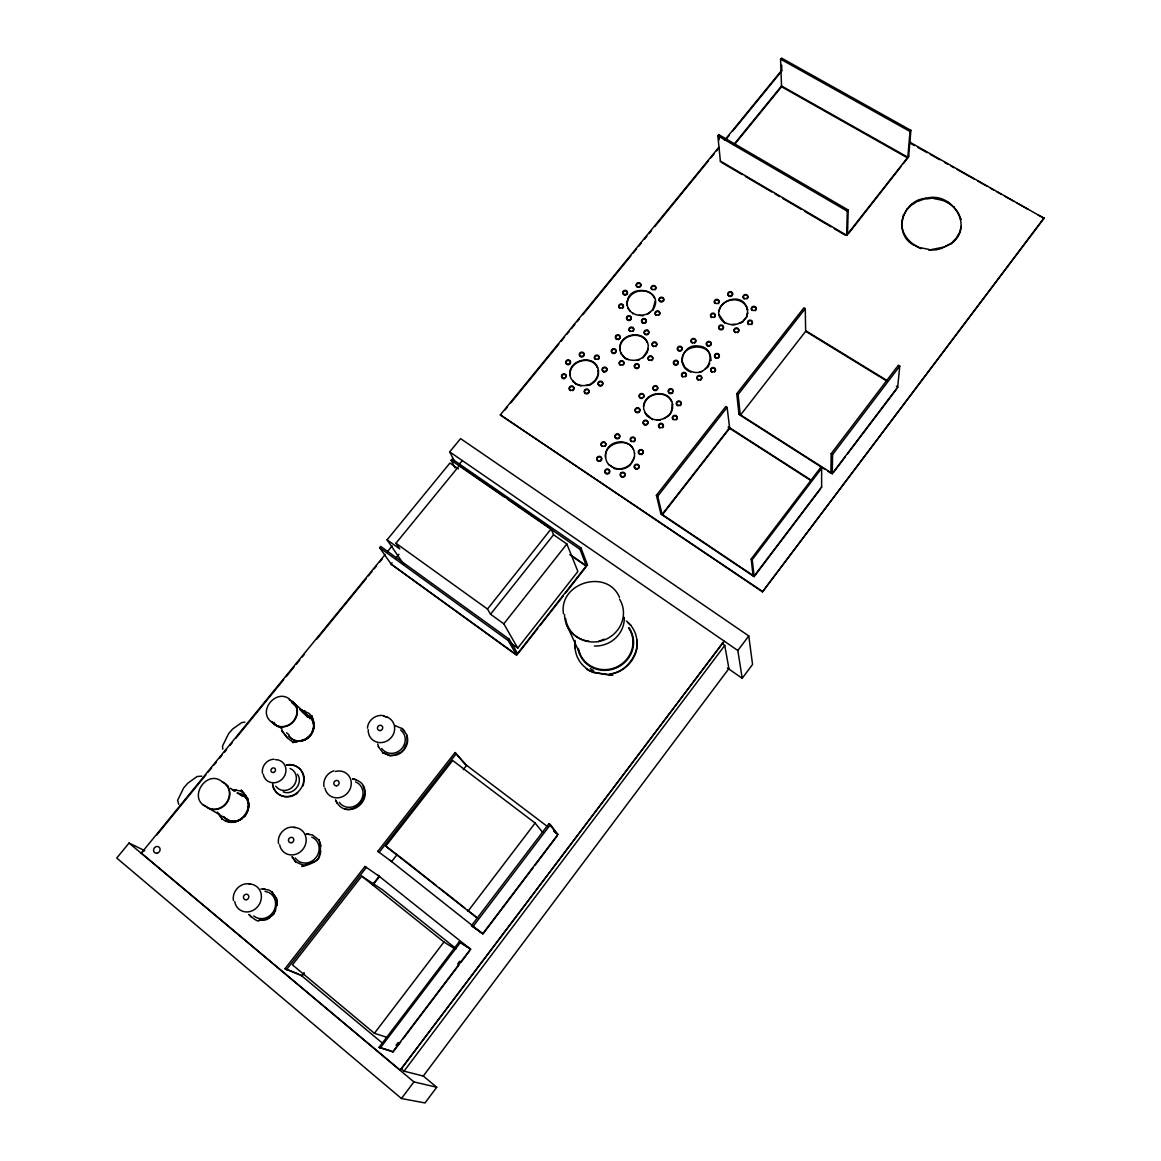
<?xml version="1.0" encoding="UTF-8"?>
<svg xmlns="http://www.w3.org/2000/svg" width="1161" height="1161" viewBox="0 0 1161 1161"><rect width="100%" height="100%" fill="white"/><g stroke="black" fill="none" stroke-linecap="round" stroke-linejoin="round"><path stroke-width="1.5" d="M821.611 487.46L821.64 468.275L820.595 467.607L751.196 558.992L753.112 575.958M627.187 301.671L627.317 305.633C624.371 281.441 667.227 288.494 652.555 310.466L655.312 300.946M619.887 346.384L620.032 350.375C616.665 333.367 646.184 328.171 648.288 345.702L647.345 352.378L642.846 357.907L648.302 349.069M608.538 464.444C611.049 465.924 621.715 473.456 608.538 464.444C605.708 460.844 604.489 455.983 606.55 450.555C611.542 438.002 633.006 439.264 634.574 453.429M633.442 449.496C627.724 436.362 603.343 443.371 605.52 457.536M563.448 613.763C558.572 582.764 607.13 568.121 619.481 597.335M598.263 373.682L598.292 370.286C599.569 376.498 595.288 382.651 589.657 385.031L595.375 380.053L598.423 374.292M581.124 385.989L575.537 383.943L571.125 378.791C562.78 360.81 595.97 351.173 598.452 370.896M597.349 367.05L597.523 367.66C591.37 354.221 568.295 360.926 570.211 375.554L570.022 374.945M897.642 387.672L899.746 366.078L898.353 365.222L831.174 453.675L830.899 473.209L827.88 471.279M636.954 646.401C637.737 636.068 634.298 627.724 626.418 620.99M832.263 474.065L832.582 454.561L899.746 366.078M586.479 668.692C589.251 674.468 639.377 678.024 593.445 672.582C580.065 666.399 573.534 655.138 575.101 640.466M575.261 642.468L574.884 648.331M720.371 161.06L846.63 235.262L847.283 211.171L848.212 210.01L718.79 134.647L717.861 135.779L720.444 161.8M847.501 234.827L848.212 210.01M393.608 755.361L390.023 755.782L382.637 752.589L389.675 755.434L393.608 755.361L400.951 752.226L403.854 749.382L407.163 742.126L406.843 734.797L402.069 728.397L404.71 731.096M395.233 755.332C403.549 753.62 409.586 744.303 407.119 736.045M335.485 800.016C349.142 828.025 383.014 785.968 352.581 778.77M344.802 808.811C354.497 812.12 365.41 803.354 365.134 793.311M319.42 855.193C322.047 864.089 282.225 871.664 314.225 861.68C327.736 855.526 313.949 826.719 321.104 846.122M277.276 905.391L276.724 898.629L271.935 891.953L276.274 898.396L277.015 902.402L275.418 910.572L270.136 917.175L266.522 919.294L258.598 920.455L266.986 919.512L273.619 914.418L275.418 910.572M302.992 740.297C275.955 745.493 310.379 740.776 309.856 735.261C319.115 729.79 307.201 703.479 314.08 722.592M901.821 221.345C900.965 230.85 906.349 239.834 914.287 244.768L914.229 245.479C891.909 233.695 902.605 199.532 926.333 198.241C952.412 191.086 975.08 227.483 950.685 244.042L956.069 238.31L959.654 232.287L961.206 226.395M903.287 163.672L907.742 157.983L910.006 131.483L910.906 130.337L781.469 58.05L780.569 59.153L781.556 86.741L734.971 143.964M901.763 222.056L903.534 214.785M908.628 156.866L910.906 130.337M903.476 215.511L907.147 208.835M248.077 809.594C245.885 817.489 237.671 823.236 229.472 822.264C218.819 819.158 234.449 824.092 237.236 820.871C245.276 817.518 250.312 808.085 247.786 799.61C249.949 799.914 233.274 780.758 246.059 795.953M247.786 799.61L248.947 803.992L248.091 807.925M907.089 209.56L912.401 203.901M912.343 204.626L918.946 200.287M918.873 201.013L926.333 198.241M914.287 244.768L921.137 248.599L915.608 246.103M926.26 198.966L934.083 197.921M950.786 243.346L944.183 247.003L928.785 250.079L936.608 249.775L942.587 248.12M960.931 218.921L960.829 219.647C958.58 210.112 950.685 203.001 941.571 200.055L941.658 199.329M948.464 203.102L948.552 202.377M944.183 247.003L949.364 244.782M954.211 207.601L954.313 206.876M367.442 728.15C367.892 720.183 376.164 713.797 383.986 715.771M718.79 147.316L500.304 414.898L762.472 591.863L1044.087 218.297L909.818 142.15M746.683 316.082L747.568 312.802L746.741 316.735L742.343 322.236L746.741 316.735M690.969 371.317C709.444 379.008 719.356 347.066 698.037 346.007C682.697 343.395 675.209 367.384 691.056 371.941L684.99 367.456L682.058 361.347M719.196 314.834L724.841 323.077C703.885 306.823 742.634 285.882 747.539 310.103L746.436 306.272M746.494 306.925C740.689 295.373 720.821 298.624 719.123 311.482L719.051 310.829M682.175 361.956C679.374 343.25 712.636 341.349 710.75 360.665L710.677 360.041M671.522 411.096L672.451 404.217L672.596 408.28L669.766 414.767L671.639 411.676M644.848 412.808L652.714 419.687L646.75 415.74L643.862 409.499C640.393 392.012 670.448 386.932 672.567 404.812M671.45 400.922L671.566 401.517C665.892 389.385 645.56 392.911 643.862 406.031L643.716 405.45M614.343 467.941C623.892 471.526 635.894 463.384 634.428 452.863M631.526 463.007L634.574 456.955M636.939 647.983C634.762 660.972 624.067 671.842 611.078 674.048M627.332 302.324C629.146 289.771 648.68 286.245 654.354 297.811L654.223 297.143M620.047 347.008C621.832 334.252 641.67 330.682 647.316 342.495L647.185 341.856M320.262 854.133L320.697 851.231M311.046 734.42L313.586 727.671M705.278 368.966L707.992 367.05L709.748 363.393M609.307 674.077C625.939 672.495 638.84 654.76 637.055 640.103M422.822 1075.637L436.725 1087.247L424.999 1102.95L401.445 1098.524L116.739 858.052L129.045 843.046L144.864 850.694M727.323 667.967L742.213 678.3L752.56 664.455L748.772 635.952L460.569 438.626L449.699 451.876L454.502 461.28M401.445 1098.524L413.911 1081.907L436.725 1087.247M742.213 678.3L737.83 650.508L748.772 635.952M400.226 1070.181L724 641.351L400.226 1070.181L141.294 853.088L385.278 554.348M762.472 591.863L1044.261 217.571M401.242 1068.817L404.013 1071.153L724.754 645.458L721.779 643.412M400.734 1041.881L393.071 1051.997L379.066 1047.324L459.306 941.702L469.494 948.334M402.925 1038.979L458.755 965.241M460.946 962.353L469.712 950.786M533.073 867.804L482.991 933.966L471.526 925.607L549.008 823.613L550.387 824.658L557.89 834.44L482.7 933.749L390.009 860.316M535.25 864.93L557.019 836.167M821.625 486.909L754.069 576.146L660.798 513.539M662.22 514.933L729.674 428.307L727.12 407.409L725.785 406.553L656.4 495.312L657.736 496.197L662.22 514.933L754.128 576.625L820.522 488.897M833.351 472.629L845.339 456.795M847.515 453.907L896.553 389.124M380.097 1048.194L460.336 942.529L470.8 949.335M472.919 926.71L550.387 824.658M754.128 576.625L752.241 559.689L821.64 468.275M396.032 1045.35L398.179 1042.491M457.608 964.036L459.771 961.177M455.852 948.479L382.724 889.936L361.724 876.163L292.441 964.849L374.408 1033.29L443.937 942.021L455.634 949.335M468.028 911.153L535.134 823.047L452.674 760.484L385.742 846.151L477.577 918.351M301.642 975.791L303.848 972.947M372.507 884.784L379.154 876.25M304.284 973.107L302.078 975.951L284.982 968.724L364.989 866.44L379.516 876.497L372.884 885.03M397.164 854.525L391.663 861.593L377.804 851.332L455.039 752.546L466.562 765.404L463.254 769.641M662.104 514.41L729.601 427.727M824.861 469.349L740.297 415.29L805.661 331.306L805.255 308.608L803.92 307.796L736.756 393.71L738.991 414.462M286.317 969.841L366.31 867.499L364.989 866.44M456.375 753.547L379.139 852.377L377.804 851.332M657.736 496.197L727.12 407.409M740.297 415.29L738.106 394.566L805.255 308.608M510.477 642.86L517.748 648.114L577.888 571.473L566.873 543.972L553.565 534.771L551.127 528.908L459.408 465.532L395.945 543.246L399.761 548.95L387.092 539.836L449.917 463.065L458.377 468.913M587.321 564.551L516.514 654.848L391.068 563.985L392.084 562.737M518.894 652.54L537.732 628.507M539.952 625.692L563.23 595.999M565.451 593.169L586.508 566.307L579.992 549.327L507.43 499.172M846.63 235.262L908.686 156.111M848.618 233.405L901.052 166.516M508.184 640.553L509.244 639.203L380.677 546.396L379.632 547.673L391.388 564.464L516.761 655.268L508.184 640.553L379.632 547.673M579.992 549.327L581.022 548.021L452.166 459.045L451.15 460.293L455.083 467.927M517.748 648.114L503.816 623.805L566.873 543.972M503.816 623.805L490.537 614.242L487.489 609.046L551.127 528.908M490.537 614.242L553.565 534.771M505.122 409.877L507.401 407.076M510.84 402.882L558.847 344.077M561.126 341.276L564.565 337.082M566.844 334.281L569.137 331.48M571.415 328.679L574.84 324.47M577.133 321.67L579.426 318.869M582.851 314.675L630.858 255.87M633.137 253.069L636.576 248.875M638.855 246.074L641.148 243.273M644.573 239.064L646.851 236.263M649.144 233.477L651.437 230.676M654.862 226.468L708.587 160.668M710.866 157.867L714.291 153.673M716.584 150.872L718.877 148.071M726.873 138.261L729.152 135.46M732.591 131.266L781.73 71.068L781.716 65.205M395.509 558.528L398.934 554.319M733.781 144.603L781.527 85.958L907.815 157.228M387.571 551.548L392.157 545.931M458.595 464.589L462.296 460.932M144.138 850.549L141.294 853.088M156.72 835.136L205.932 774.866M208.225 772.065L211.665 767.856M213.943 765.055L216.236 762.255M219.676 758.046L221.969 755.245M224.247 752.444L226.54 749.643M229.98 745.435L232.258 742.634M235.698 738.425L283.763 679.562M286.056 676.761L294.067 666.951M296.345 664.15L299.785 659.941M302.078 657.141L304.371 654.34M316.953 638.927L366.165 578.657M368.458 575.856L371.883 571.647M374.176 568.846L376.469 566.046M379.894 561.837L382.187 559.036M724.508 140.321L781.716 70.27M632.716 312.977L632.716 313.775M652.584 419.106C658.621 421.051 665.601 419.092 669.65 414.187M663.715 418.642L668.881 415.623M615.722 468.754C621.019 470.22 627.085 468.478 630.786 464.429M629.973 310.916L628.13 308.129C632.614 317.258 646.401 317.417 652.424 309.813M304.646 739.963L309.856 735.261M642.715 357.298C635.967 362.45 624.676 360.984 620.83 352.973L625.46 358.705L628.536 359.634M724.769 322.424C730.124 325.675 737.235 325.24 742.285 321.582M741.269 322.845L739.064 323.426M647.823 314.152L649.826 312.294M333.976 770.817C327.344 772.704 322.714 779.757 323.992 786.592M598.162 641.612L604.068 639.16M637.215 360.447L639.624 359.75M572.939 381.65L572.75 381.055C576.872 385.699 583.867 386.744 589.483 384.436M588.453 385.379L585.87 385.467M699.706 372.144L702.129 371.447M274.04 759.207C267.045 759.323 261.24 766.289 262.459 773.197M643.179 315.792L639.348 315.328M660.174 420.282L656.255 419.861M244.884 722.113L241.662 722.635L232.708 728.963L228.615 733.636L222.535 746.03L222.767 749.179M306.127 834.004L312.498 834.948L318.825 840.027M306.548 834.28L308.753 833.961M260.92 888.934L268.641 889.921L272.385 892.185M262.705 889.166L264.882 888.891M233.434 789.814L240.051 790.873L243.897 793.282M233.912 790.119L236.176 789.799M295.3 827.459C286.012 824.963 276.739 834.324 278.553 843.583M250.442 884.16C241.009 881.605 231.736 891.184 233.463 900.53M933.995 198.647L941.571 200.055M921.224 247.903L928.858 249.368M383.74 716.25L387.034 717.034M201.738 776.143L197.065 776.535L187.806 783.196L183.627 787.971L177.618 800.321L178.736 804.297M395.059 725.596L402.403 728.76M404.013 1071.153L423.272 1076.044L728.919 668.576L724.754 645.458M352.973 779.089L356.325 779.728M283.168 791.86C293.109 796.112 303.761 783.124 297.477 774.271M301.526 710.126L308.753 713.173L311.816 716.41M301.933 710.488L305.387 711.156M295.242 741.777C290.555 745.826 272.24 716.816 287.565 738.338M303.21 865.192L295.721 861.926L291.962 856.731M259.063 920.658C255.696 922.763 243.636 908.439 251.531 917.35M379.066 1047.324L390.125 1050.589M374.408 1033.29L387.368 1037.47M284.982 968.724L298.812 974.108M301.845 711.519L307.883 717.266M780.569 59.153L910.006 131.483M909.76 142.905L914.491 145.56M917.654 147.331L927.131 152.657M930.295 154.428L939.786 159.754M944.517 162.409L947.681 164.194M950.844 165.965L954.008 167.735M957.172 169.506L974.543 179.273M977.707 181.043L987.198 186.355M990.362 188.14L993.511 189.911M996.675 191.681L1001.421 194.351M1004.584 196.122L1014.061 201.434M1017.225 203.219L1028.283 209.415M1037.774 214.741L1044.087 218.297M781.556 86.741L907.742 157.983M289.553 699.067C276.1 688.531 257.51 710.866 271.108 721.736M717.861 135.779L847.283 211.171M721.997 162.714L742.242 174.629M745.362 176.457L771.847 192.015M774.953 193.843L779.626 196.601M782.746 198.429L801.438 209.415M804.558 211.244L831.029 226.816M834.149 228.644L845.048 235.059M221.766 781.397C206.31 769.206 187.56 798.333 206.005 806.532A14.904 13.41 -50.5 0 0 226.99 801.845A14.904 13.41 -50.5 0 0 221.78 781.629M202.87 804.646L205.903 806.445M217.397 812.076L222.215 819.042L218.457 813.585M295.721 861.926L292.398 856.992M209.154 808.491L228.586 820.217M805.661 330.667L887.12 380.576M896.35 386.236L897.7 387.063L832.277 473.514L738.918 413.867M805.661 331.306L887.077 381.2M221.736 818.752L225.582 821.161M736.756 393.71L738.106 394.566M831.174 453.675L832.582 454.561M728.295 426.885L811.51 480.407M728.353 427.466L811.51 480.959M232.098 789.495L234.87 791.294M246.887 798.057L247.772 798.637M230.313 788.232L234.754 791.163M237.366 792.934L242.156 796.025M751.196 558.992L752.241 559.689M500.304 414.898L762.429 591.384M449.699 451.876L737.83 650.508M451.15 460.293L504.469 497.126M570.051 554.537L586.32 565.828M570.254 555.031L586.508 566.307M395.945 543.246L487.489 609.046M471.526 925.607L481.351 932.689M547.934 826.908L464.966 764.083L455.039 752.546M553.666 831.247L557.89 834.44M385.742 846.151L404.144 860.156M337.256 803.456L335.892 800.335M405.552 861.23L436.521 885.683M439.337 887.918L464.676 907.917M467.491 910.151L477.345 917.93M377.862 875.22L470.51 949.147L392.708 1051.895L391.707 1051.053M459.306 941.702L460.336 942.529M361.724 876.163L443.937 942.021M279.525 726.946L282.21 729.181M286.52 732.765L289.06 734.869M300.351 974.703L382.375 1043.057M129.045 843.046L413.911 1081.907M364.83 791.671L363.204 785.866M294.009 704.393L296.432 706.556M291.817 702.361L296.998 707.02M299.596 709.342L307.375 716.337M291.469 702.202L296.65 706.86M292.819 701.897L309.334 716.772M627.695 622.528L630.931 625.358M377.688 743.998L378.588 746.857M382.985 752.938L378.225 746.508M535.134 823.047L542.767 832.51M549.008 823.613L556.54 833.409M387.092 539.836L403.723 564.261M509.244 639.203L517.791 653.962M307.041 716.177L307.534 717.106M566.466 624.458L579.774 653.396M590.369 668.562L593.648 671.363L593.068 670.071M581.022 548.021L587.51 565.044M627.172 304.98L628.275 308.782M619.887 349.766L620.99 353.597M656.4 495.312L660.914 514.062M731.691 324.645L735.45 324.47M718.79 134.647L719.283 139.712M747.495 309.45L747.626 313.455M735.61 332.714A2.38 2.133 -8.3 0 1 734.565 329.492A2.38 2.133 -8.3 0 1 738.323 329.318A2.38 2.133 -8.3 0 1 737.424 332.626M722.592 329.39A2.38 2.119 -9.1 0 1 718.819 328.331A2.38 2.119 -9.1 0 1 721.591 325.675A2.38 2.119 -9.1 0 1 723.027 328.969M711.562 317.606A2.366 2.104 -9.6 0 1 711.2 314.529A2.366 2.104 -9.6 0 1 714.683 314.355A2.366 2.104 -9.6 0 1 714.436 317.475M748.671 324.659A2.38 2.119 -7.6 0 1 748.279 321.553A2.38 2.119 -7.6 0 1 751.791 321.394A2.38 2.119 -7.6 0 1 751.559 324.529M714.944 303.485A2.366 2.09 -9.4 0 1 715.292 300.525A2.366 2.09 -9.4 0 1 718.601 300.728A2.366 2.09 -9.4 0 1 718.253 303.689M744.157 299.001A2.366 2.104 -8 0 1 743.751 295.924A2.366 2.104 -8 0 1 747.234 295.736A2.366 2.104 -8 0 1 747.031 298.841M728.121 295.315A2.366 2.09 -8.8 0 1 730.327 292.296A2.366 2.09 -8.8 0 1 732.388 295.257A2.366 2.09 -8.8 0 1 728.44 295.779M751.951 310.451A2.38 2.104 -7.5 0 1 752.299 307.462A2.38 2.104 -7.5 0 1 755.637 307.694A2.38 2.104 -7.5 0 1 755.274 310.684M673.714 363.915A2.38 2.148 -11.6 0 1 676.195 360.853A2.38 2.148 -11.6 0 1 677.792 364.22M677.371 364.641A2.38 2.148 -11.6 0 1 674.033 364.394M698.516 380.227A2.395 2.162 -10.3 0 1 697.485 376.948A2.395 2.162 -10.3 0 1 701.273 376.774A2.395 2.162 -10.3 0 1 700.344 380.14M682.566 376.919A2.395 2.162 -11.2 0 1 682.233 373.755A2.395 2.162 -11.2 0 1 685.745 373.595A2.395 2.162 -11.2 0 1 685.469 376.788M711.708 372.086A2.395 2.162 -9.5 0 1 711.345 368.922A2.395 2.162 -9.5 0 1 714.871 368.763A2.395 2.162 -9.5 0 1 714.61 371.955M711.142 344.309A2.38 2.133 -9.8 0 1 710.706 345.368M709.748 346.094A2.38 2.133 -9.8 0 1 706.541 344.919A2.38 2.133 -9.8 0 1 708.225 342.103A2.38 2.133 -9.8 0 1 711.127 343.758M692.072 342.974A2.38 2.133 -10.6 0 1 691.84 339.709A2.38 2.133 -10.6 0 1 695.454 339.955A2.38 2.133 -10.6 0 1 694.423 343.119M682.044 349.708A2.38 2.133 -11.4 0 1 678.43 350.767A2.38 2.133 -11.4 0 1 678.372 347.386A2.38 2.133 -11.4 0 1 682.015 348.068M716.105 358.256A2.395 2.148 -9.3 0 1 715.074 355.005A2.395 2.148 -9.3 0 1 718.848 354.831A2.395 2.148 -9.3 0 1 717.933 358.168M639.203 467.157A2.424 2.235 -14.8 0 1 638.724 468.246M637.737 469A2.424 2.235 -14.8 0 1 634.501 467.723A2.424 2.235 -14.8 0 1 636.286 464.792A2.424 2.235 -14.8 0 1 639.203 466.577M625.198 475.241A2.424 2.235 -15.9 0 1 621.512 476.982A2.424 2.235 -15.9 0 1 621.527 473.18A2.424 2.235 -15.9 0 1 625.198 474.646M602.109 446.463A2.409 2.206 -16.8 0 1 601.543 443.546A2.409 2.206 -16.8 0 1 604.663 442.617A2.409 2.206 -16.8 0 1 605.766 445.374M605.462 445.897A2.409 2.206 -16.8 0 1 605.026 446.332M631.424 441.659A2.409 2.206 -14.8 0 1 631.236 438.263A2.409 2.206 -14.8 0 1 634.878 438.539A2.409 2.206 -14.8 0 1 633.804 441.833M618.378 438.64A2.409 2.191 -15.7 0 1 615.083 437.044A2.409 2.191 -15.7 0 1 617.768 434.446A2.409 2.191 -15.7 0 1 619.669 437.392M619.364 437.9A2.409 2.191 -15.7 0 1 618.915 438.336M600.788 460.83A2.409 2.22 -17.3 0 1 597.001 459.683A2.409 2.22 -17.3 0 1 599.889 456.912A2.409 2.22 -17.3 0 1 601.238 460.395M608.77 473.485A2.424 2.235 -17 0 1 604.968 472.338A2.424 2.235 -17 0 1 607.856 469.552A2.424 2.235 -17 0 1 609.22 473.064M640.016 454.488A2.424 2.22 -14.4 0 1 638.71 451.629A2.424 2.22 -14.4 0 1 641.844 450.294A2.424 2.22 -14.4 0 1 643.165 453.167M642.396 454.111A2.424 2.22 -14.4 0 1 641.249 454.59M659.593 427.887A2.409 2.206 -12.8 0 1 659.259 424.65A2.409 2.206 -12.8 0 1 662.8 424.505A2.409 2.206 -12.8 0 1 662.51 427.77M647.054 424.607A2.409 2.191 -13.8 0 1 643.267 423.504A2.409 2.191 -13.8 0 1 646.111 420.746A2.409 2.191 -13.8 0 1 647.504 424.186M635.357 411.458A2.395 2.177 -14.2 0 1 637.868 408.338A2.395 2.177 -14.2 0 1 639.45 411.778M639.014 412.199A2.395 2.177 -14.2 0 1 635.677 411.937M673.003 419.513A2.409 2.191 -11.9 0 1 673.424 416.407A2.409 2.191 -11.9 0 1 676.79 416.683A2.409 2.191 -11.9 0 1 676.384 419.789M639.769 397.715A2.395 2.162 -13.8 0 1 641.003 394.232A2.395 2.162 -13.8 0 1 643.992 396.467M643.847 397.018A2.395 2.162 -13.8 0 1 643.542 397.526M642.57 398.267A2.395 2.162 -13.8 0 1 640.204 398.092M668.881 392.897A2.395 2.162 -12 0 1 670.115 389.399A2.395 2.162 -12 0 1 673.133 391.634M672.669 392.708A2.395 2.162 -12 0 1 672.234 393.129M671.697 393.434A2.395 2.162 -12 0 1 669.331 393.274M657.765 388.572A2.395 2.162 -12.9 0 1 654.151 390.299A2.395 2.162 -12.9 0 1 654.107 386.642A2.395 2.162 -12.9 0 1 657.75 388.006M677.995 405.842A2.409 2.177 -11.6 0 1 676.674 403.041A2.409 2.177 -11.6 0 1 679.78 401.721A2.409 2.177 -11.6 0 1 681.115 404.521M680.796 405.029A2.409 2.177 -11.6 0 1 679.824 405.769M644.413 333.657A2.366 2.104 -13.1 0 1 646.662 330.609A2.366 2.104 -13.1 0 1 648.665 333.599A2.366 2.104 -13.1 0 1 644.732 334.121M630.075 331.567A2.351 2.104 -13.9 0 1 629.509 328.781A2.351 2.104 -13.9 0 1 632.556 327.881A2.351 2.104 -13.9 0 1 633.659 330.508M633.355 331.001A2.351 2.104 -13.9 0 1 632.919 331.407M653.614 346.675A2.366 2.119 -12.7 0 1 652.642 343.467A2.366 2.119 -12.7 0 1 656.371 343.293A2.366 2.119 -12.7 0 1 655.414 346.602M639.174 366.6A2.38 2.133 -13.8 0 1 635.575 368.298A2.38 2.133 -13.8 0 1 635.575 364.67A2.38 2.133 -13.8 0 1 639.174 366.049M620.221 365.193A2.366 2.133 -14.7 0 1 619.93 362.058A2.366 2.133 -14.7 0 1 623.399 361.913A2.366 2.133 -14.7 0 1 623.094 365.062M615.751 338.475A2.351 2.104 -14.6 0 1 617.899 335.427A2.351 2.104 -14.6 0 1 620.076 338.243M619.335 339.157A2.351 2.104 -14.6 0 1 618.218 339.636M617.013 339.549A2.351 2.104 -14.6 0 1 616.056 338.939M649.086 360.374A2.366 2.133 -13 0 1 648.912 357.109A2.366 2.133 -13 0 1 652.497 357.37A2.366 2.133 -13 0 1 651.423 360.549M570.762 390.735A2.366 2.133 -17.8 0 1 569.848 387.469A2.366 2.133 -17.8 0 1 573.578 387.31A2.366 2.133 -17.8 0 1 572.562 390.662M562.127 377.964A2.366 2.119 -18 0 1 563.433 374.539A2.366 2.119 -18 0 1 566.321 376.759M564.87 378.515A2.366 2.119 -18 0 1 562.548 378.341M588.221 393.405A2.38 2.148 -17 0 1 584.491 392.316A2.38 2.148 -17 0 1 587.335 389.617A2.38 2.148 -17 0 1 588.656 392.984M600.208 386.047A2.38 2.148 -16.1 0 1 598.234 383.536A2.38 2.148 -16.1 0 1 601.253 381.809A2.38 2.148 -16.1 0 1 602.704 384.625M601.964 385.554A2.38 2.148 -16.1 0 1 600.832 386.032M569.645 364.235A2.351 2.119 -17.5 0 1 565.944 363.204A2.351 2.119 -17.5 0 1 568.745 360.52A2.351 2.119 -17.5 0 1 570.066 363.828M595.027 359.213A2.366 2.119 -16 0 1 595.462 356.209A2.366 2.119 -16 0 1 598.757 356.427A2.366 2.119 -16 0 1 598.321 359.446M579.702 355.774A2.351 2.104 -16.7 0 1 582.183 352.726A2.351 2.104 -16.7 0 1 583.707 356.05M583.286 356.471A2.351 2.104 -16.7 0 1 580.007 356.238M659.637 301.279A2.351 2.075 -12.2 0 1 660.87 297.927A2.351 2.075 -12.2 0 1 663.802 300.075M663.642 300.612A2.351 2.075 -12.2 0 1 663.337 301.091M662.394 301.802A2.351 2.075 -12.2 0 1 660.072 301.642M651.771 289.597A2.337 2.061 -12.5 0 1 652.177 286.665A2.337 2.061 -12.5 0 1 655.428 286.869A2.337 2.061 -12.5 0 1 655.036 289.8M637.766 287.377A2.337 2.061 -13.3 0 1 636.489 284.75A2.337 2.061 -13.3 0 1 639.508 283.458A2.337 2.061 -13.3 0 1 640.785 286.085M640.495 286.578A2.337 2.061 -13.3 0 1 639.551 287.289M619.756 308.391A2.337 2.075 -14.2 0 1 619.466 305.343A2.337 2.075 -14.2 0 1 622.891 305.169A2.337 2.075 -14.2 0 1 622.586 308.245M623.355 294.415A2.337 2.061 -13.9 0 1 623.617 291.614A2.337 2.061 -13.9 0 1 626.751 291.44A2.337 2.061 -13.9 0 1 627.042 294.212M626.621 294.618A2.337 2.061 -13.9 0 1 623.791 294.778M627.114 319.797A2.351 2.09 -13.9 0 1 628.362 316.431A2.351 2.09 -13.9 0 1 631.279 318.593M631.12 319.13A2.351 2.09 -13.9 0 1 630.379 320.03M629.857 320.32A2.351 2.09 -13.9 0 1 627.535 320.16M643.107 323.309A2.351 2.09 -13.2 0 1 642.28 319.972A2.351 2.09 -13.2 0 1 646.082 320.247A2.351 2.09 -13.2 0 1 644.311 323.397M655.225 313.992A2.351 2.09 -12.4 0 1 658.432 311.627A2.351 2.09 -12.4 0 1 658.984 315.197M656.125 315.342A2.351 2.09 -12.4 0 1 655.385 314.515M286.361 764.881A16.588 15.151 -49.3 0 1 303.645 777.057A16.588 15.151 -49.3 0 1 290.526 796.054A16.588 15.151 -49.3 0 1 272.516 784.938M286.796 765.201A16.573 15.137 -49.3 0 1 304.022 781.933M303.747 783.312A16.573 15.137 -49.3 0 1 302.847 786.026M297.709 792.919A16.573 15.137 -49.3 0 1 295.344 794.559M294.081 795.227A16.573 15.137 -49.3 0 1 272.748 783.893M225.829 784.575A14.309 12.887 -50.6 0 1 228.514 786.592M241.372 794.516A14.425 13.047 -51.1 0 1 248.265 809.13M247.946 810.334A14.425 13.047 -51.1 0 1 244.956 815.806M242.214 818.389A14.425 13.047 -51.1 0 1 225.698 818.403M222.448 782.021A14.904 13.41 -50.5 0 1 227.208 802.396A14.904 13.41 -50.5 0 1 206.179 806.619M237.192 793.123A14.672 13.264 -51.1 0 1 248.614 808.114M245.668 815.066A14.672 13.264 -51.1 0 1 243.984 816.996M242.025 818.621A14.672 13.264 -51.1 0 1 223.696 816.531M239.95 794.022A13.976 12.626 -51.1 0 1 242.591 795.996M278.713 726.975A13.976 12.713 -45.1 0 1 273.996 722.36M292.848 703.073A13.976 12.713 -45.1 0 1 295.547 705.017M306.446 715.045A14.092 12.873 -45.6 0 1 311.046 734.739M310.292 735.711A14.092 12.873 -45.6 0 1 288.929 735.842M289.844 700.127A14.556 13.235 -45 0 1 293.718 721.416A14.556 13.235 -45 0 1 271.703 721.561M305.706 714.378A14.338 13.105 -45.6 0 1 313.252 730.588M310.988 734.986A14.338 13.105 -45.6 0 1 289.176 736.524M289.176 699.749A14.556 13.235 -45 0 1 293.515 720.894A14.556 13.235 -45 0 1 271.471 721.518M305.285 714.247A13.656 12.466 -45.6 0 1 309.929 718.732M290.076 768.466A11.799 10.783 -49.2 0 1 293.602 785.808A11.799 10.783 -49.2 0 1 275.781 786.171M275.433 759.657A12.031 10.957 -48.7 0 1 285.983 770.077A12.031 10.957 -48.7 0 1 275.607 782.616A12.031 10.957 -48.7 0 1 263.286 774.358M355.571 781.904A13.555 12.553 -49.8 0 1 359.91 801.961A13.555 12.553 -49.8 0 1 339.302 802.353M335.398 771.47A13.903 12.844 -49.2 0 1 351.028 780.787A13.903 12.844 -49.2 0 1 340.536 797.375A13.903 12.844 -49.2 0 1 324.92 788.029M400.574 729.964A13.366 12.452 -44.8 0 1 401.067 749.353A13.366 12.452 -44.8 0 1 381.708 748.511M385.568 716.598A13.7 12.727 -44.2 0 1 394.319 731.488A13.7 12.727 -44.2 0 1 379.516 742.59A13.7 12.727 -44.2 0 1 368.226 729.587M265.056 891.459A14.005 12.742 -57.3 0 1 274.228 910.064A14.005 12.742 -57.3 0 1 253.722 915.913M249.093 883.985A14.382 13.032 -56.7 0 1 261.414 896.698A14.382 13.032 -56.7 0 1 249.136 911.733A14.382 13.032 -56.7 0 1 234.711 901.604M311.758 837.125A13.787 12.655 -54 0 1 315.995 857.544A13.787 12.655 -54 0 1 295.286 858.023M293.791 827.488A14.135 12.945 -53.4 0 1 306.185 839.911A14.135 12.945 -53.4 0 1 294.096 854.714A14.135 12.945 -53.4 0 1 279.641 844.831M624.299 617.347A27.98 26.529 -22.5 0 1 594.403 646.024M628.565 627.825A27.704 26.427 -22.8 0 1 615.475 667.488A27.704 26.427 -22.8 0 1 578.352 648.404M589.048 641.264A29.228 27.69 -22.5 0 1 564.565 614.546M629.117 627.869A28.183 26.877 -22.8 0 1 615.736 668.214A28.183 26.877 -22.8 0 1 578.004 648.767M619.51 599.076A29.243 27.69 -22.4 0 1 603.735 640.161A29.243 27.69 -22.4 0 1 565.654 618.566M620.743 473.195L620.438 473.717A2.424 2.235 -16 0 0 624.125 476.213L624.574 475.792A2.424 2.235 -16 0 0 624.139 472.643A2.424 2.235 -16 0 0 620.743 473.195M647.853 330.334L647.33 330.087A2.366 2.104 -13.1 0 0 644.108 332.307A2.366 2.104 -13.1 0 0 647.548 333.918A2.366 2.104 -13.1 0 0 647.853 330.334M595.825 359.228L595.288 358.967A2.366 2.119 -16 0 1 594.867 356.006A2.366 2.119 -16 0 1 598.147 355.44L598.583 355.803A2.366 2.119 -16 0 1 595.825 359.228M752.343 310.161A2.38 2.119 -7.5 0 0 756.101 308.579A2.38 2.119 -7.5 0 0 752.778 306.504A2.38 2.119 -7.5 0 0 752.343 310.161M748.613 324.021A2.38 2.119 -7.6 0 0 752.386 322.424A2.38 2.119 -7.6 0 0 749.048 320.349A2.38 2.119 -7.6 0 0 748.613 324.021M735 331.814A2.38 2.133 -8.3 0 0 738.773 330.217A2.38 2.133 -8.3 0 0 735.45 328.128A2.38 2.133 -8.3 0 0 735 331.814M719.631 328.882A2.38 2.119 -9.1 0 0 723.405 327.286A2.38 2.119 -9.1 0 0 720.096 325.211A2.38 2.119 -9.1 0 0 719.631 328.882M712.012 317.214A2.366 2.104 -9.6 0 0 715.22 314.82A2.366 2.104 -9.6 0 0 711.417 313.615A2.366 2.104 -9.6 0 0 712.012 317.214M715.307 303.195A2.366 2.09 -9.4 0 0 719.036 301.599A2.366 2.09 -9.4 0 0 715.742 299.567A2.366 2.09 -9.4 0 0 715.307 303.195M728.818 295.474A2.366 2.09 -8.8 0 0 732.547 293.878A2.366 2.09 -8.8 0 0 729.253 291.846A2.366 2.09 -8.8 0 0 728.818 295.474M744.099 298.333A2.366 2.104 -8 0 0 747.829 296.737A2.366 2.104 -8 0 0 744.52 294.705A2.366 2.104 -8 0 0 744.099 298.333M683.002 376.57A2.395 2.162 -11.2 0 0 686.253 374.147A2.395 2.162 -11.2 0 0 682.421 372.884A2.395 2.162 -11.2 0 0 683.002 376.57M698.429 379.618A2.395 2.162 -10.3 0 0 701.679 377.18A2.395 2.162 -10.3 0 0 697.834 375.917A2.395 2.162 -10.3 0 0 698.429 379.618M674.904 364.409A2.38 2.148 -11.6 0 0 678.14 361.985A2.38 2.148 -11.6 0 0 674.338 360.737A2.38 2.148 -11.6 0 0 674.904 364.409M712.172 371.723A2.395 2.162 -9.5 0 0 715.408 369.3A2.395 2.162 -9.5 0 0 711.562 368.037A2.395 2.162 -9.5 0 0 712.172 371.723M678.866 350.404A2.38 2.133 -11.4 0 0 682.073 347.966A2.38 2.133 -11.4 0 0 678.256 346.747A2.38 2.133 -11.4 0 0 678.866 350.404M715.481 357.37A2.395 2.148 -9.3 0 0 719.269 355.774A2.395 2.148 -9.3 0 0 715.945 353.655A2.395 2.148 -9.3 0 0 715.481 357.37M692.522 342.582A2.38 2.133 -10.6 0 0 695.715 340.158A2.38 2.133 -10.6 0 0 691.898 338.954A2.38 2.133 -10.6 0 0 692.522 342.582M707.847 345.557A2.38 2.133 -9.8 0 0 711.054 343.119A2.38 2.133 -9.8 0 0 707.223 341.914A2.38 2.133 -9.8 0 0 707.847 345.557M606.216 473.325A2.424 2.235 -17 0 0 609.54 470.829A2.424 2.235 -17 0 0 605.694 469.494A2.424 2.235 -17 0 0 606.216 473.325M598.249 460.656A2.409 2.22 -17.3 0 0 601.558 458.174A2.409 2.22 -17.3 0 0 597.726 456.853A2.409 2.22 -17.3 0 0 598.249 460.656M635.749 468.522A2.424 2.235 -14.8 0 0 639.058 466.025A2.424 2.235 -14.8 0 0 635.198 464.69A2.424 2.235 -14.8 0 0 635.749 468.522M602.486 446.158A2.409 2.206 -16.8 0 0 605.766 443.676A2.409 2.206 -16.8 0 0 601.935 442.385A2.409 2.206 -16.8 0 0 602.486 446.158M639.871 453.936A2.424 2.22 -14.4 0 0 643.179 451.455A2.424 2.22 -14.4 0 0 639.319 450.12A2.424 2.22 -14.4 0 0 639.871 453.936M616.389 438.161A2.409 2.191 -15.7 0 0 619.669 435.68A2.409 2.191 -15.7 0 0 615.838 434.388A2.409 2.191 -15.7 0 0 616.389 438.161M631.816 441.354A2.409 2.206 -14.8 0 0 635.096 438.858A2.409 2.206 -14.8 0 0 631.25 437.566A2.409 2.206 -14.8 0 0 631.816 441.354M644.558 424.418A2.409 2.191 -13.8 0 0 647.838 421.951A2.409 2.191 -13.8 0 0 643.992 420.659A2.409 2.191 -13.8 0 0 644.558 424.418M660.014 427.582A2.409 2.206 -12.8 0 0 663.294 425.115A2.409 2.206 -12.8 0 0 659.448 423.809A2.409 2.206 -12.8 0 0 660.014 427.582M636.518 412.01A2.395 2.177 -14.2 0 0 639.784 409.557A2.395 2.177 -14.2 0 0 635.967 408.266A2.395 2.177 -14.2 0 0 636.518 412.01M673.888 419.585A2.409 2.191 -11.9 0 0 677.168 417.133A2.409 2.191 -11.9 0 0 673.307 415.827A2.409 2.191 -11.9 0 0 673.888 419.585M640.611 397.759A2.395 2.162 -13.8 0 0 643.862 395.306A2.395 2.162 -13.8 0 0 640.03 394.043A2.395 2.162 -13.8 0 0 640.611 397.759M677.879 405.262A2.409 2.191 -11.6 0 0 681.159 402.809A2.409 2.191 -11.6 0 0 677.298 401.517A2.409 2.191 -11.6 0 0 677.879 405.262M654.383 389.849A2.395 2.162 -12.9 0 0 657.634 387.397A2.395 2.162 -12.9 0 0 653.803 386.149A2.395 2.162 -12.9 0 0 654.383 389.849M669.766 392.926A2.395 2.177 -12 0 0 673.003 390.473A2.395 2.177 -12 0 0 669.171 389.211A2.395 2.177 -12 0 0 669.766 392.926M620.613 364.844A2.366 2.133 -14.7 0 0 623.849 362.435A2.366 2.133 -14.7 0 0 620.09 361.187A2.366 2.133 -14.7 0 0 620.613 364.844M635.793 367.848A2.38 2.133 -13.8 0 0 639.043 365.425A2.38 2.133 -13.8 0 0 635.256 364.177A2.38 2.133 -13.8 0 0 635.793 367.848M612.761 352.799A2.366 2.119 -15 0 0 615.998 350.404A2.366 2.119 -15 0 0 612.253 349.171A2.366 2.119 -15 0 0 612.761 352.799M649.492 360.012A2.38 2.133 -13 0 0 652.729 357.603A2.38 2.133 -13 0 0 648.941 356.354A2.38 2.133 -13 0 0 649.492 360.012M616.868 338.925A2.351 2.104 -14.6 0 0 620.076 336.516A2.351 2.104 -14.6 0 0 616.317 335.311A2.351 2.104 -14.6 0 0 616.868 338.925M653.498 346.051A2.366 2.119 -12.7 0 0 656.72 343.656A2.366 2.119 -12.7 0 0 652.946 342.422A2.366 2.119 -12.7 0 0 653.498 346.051M630.467 331.175A2.351 2.104 -13.9 0 0 633.659 328.781A2.351 2.104 -13.9 0 0 629.901 327.576A2.351 2.104 -13.9 0 0 630.467 331.175M570.573 390.14A2.38 2.133 -17.8 0 0 573.839 387.716A2.38 2.133 -17.8 0 0 570.095 386.453A2.38 2.133 -17.8 0 0 570.573 390.14M585.71 393.187A2.38 2.148 -17 0 0 588.961 390.764A2.38 2.148 -17 0 0 585.202 389.501A2.38 2.148 -17 0 0 585.71 393.187M562.882 377.993A2.366 2.119 -18 0 0 566.133 375.584A2.366 2.119 -18 0 0 562.403 374.335A2.366 2.119 -18 0 0 562.882 377.993M599.453 385.336A2.38 2.148 -16.1 0 0 602.704 382.912A2.38 2.148 -16.1 0 0 598.945 381.65A2.38 2.148 -16.1 0 0 599.453 385.336M567.134 364.032A2.366 2.119 -17.5 0 0 570.356 361.608A2.366 2.119 -17.5 0 0 566.626 360.389A2.366 2.119 -17.5 0 0 567.134 364.032M603.604 371.273A2.366 2.133 -15.7 0 0 606.855 368.864A2.366 2.133 -15.7 0 0 603.096 367.616A2.366 2.133 -15.7 0 0 603.604 371.273M580.776 356.253A2.351 2.104 -16.7 0 0 583.998 353.829A2.351 2.104 -16.7 0 0 580.268 352.625A2.351 2.104 -16.7 0 0 580.776 356.253M642.976 322.671A2.351 2.09 -13.2 0 0 646.198 320.291A2.351 2.09 -13.2 0 0 642.439 319.072A2.351 2.09 -13.2 0 0 642.976 322.671M620.134 307.984A2.337 2.075 -14.2 0 0 623.326 305.633A2.337 2.075 -14.2 0 0 619.611 304.429A2.337 2.075 -14.2 0 0 620.134 307.984M656.531 314.936A2.351 2.09 -12.4 0 0 659.738 312.57A2.351 2.09 -12.4 0 0 655.98 311.366A2.351 2.09 -12.4 0 0 656.531 314.936M624.168 294.372A2.337 2.061 -13.9 0 0 627.346 291.991A2.337 2.061 -13.9 0 0 623.631 290.83A2.337 2.061 -13.9 0 0 624.168 294.372M660.478 301.236A2.351 2.075 -12.2 0 0 663.686 298.87A2.351 2.075 -12.2 0 0 659.927 297.68A2.351 2.075 -12.2 0 0 660.478 301.236M637.636 286.723A2.337 2.061 -13.3 0 0 640.799 284.358A2.337 2.061 -13.3 0 0 637.084 283.197A2.337 2.061 -13.3 0 0 637.636 286.723M652.613 289.539A2.337 2.061 -12.5 0 0 655.791 287.173A2.337 2.061 -12.5 0 0 652.047 285.998A2.337 2.061 -12.5 0 0 652.613 289.539M627.927 319.768A2.351 2.09 -13.9 0 0 631.134 317.403A2.351 2.09 -13.9 0 0 627.39 316.184A2.351 2.09 -13.9 0 0 627.927 319.768M612.921 353.423A2.366 2.119 -15 0 0 616.157 351.028A2.366 2.119 -15 0 0 612.413 349.795A2.366 2.119 -15 0 0 612.921 353.423M603.764 371.883A2.366 2.133 -15.7 0 0 607.014 369.474A2.366 2.133 -15.7 0 0 603.256 368.226A2.366 2.133 -15.7 0 0 603.764 371.883M157.17 853.161A3.527 3.135 -53.4 0 0 159.492 847.559A3.527 3.135 -53.4 0 0 153.832 848.822A3.527 3.135 -53.4 0 0 157.17 853.161M273.372 772.486A2.409 2.191 -48.7 0 0 275.128 768.742A2.409 2.191 -48.7 0 0 271.166 769.366A2.409 2.191 -48.7 0 0 273.372 772.486M336.69 785.779A2.786 2.569 -49.1 0 0 338.678 781.426A2.786 2.569 -49.1 0 0 334.078 782.151A2.786 2.569 -49.1 0 0 336.69 785.779M380.315 730.559A2.743 2.554 -44.1 0 0 382.259 726.264A2.743 2.554 -44.1 0 0 377.673 727.004A2.743 2.554 -44.1 0 0 380.315 730.559M246.988 899.586A2.888 2.612 -56.6 0 0 247.932 894.754A2.888 2.612 -56.6 0 0 243.491 896.698A2.888 2.612 -56.6 0 0 246.988 899.586M292.006 842.596A2.83 2.598 -53.3 0 0 292.906 837.865A2.83 2.598 -53.3 0 0 288.494 839.78A2.83 2.598 -53.3 0 0 292.006 842.596"/></g></svg>
